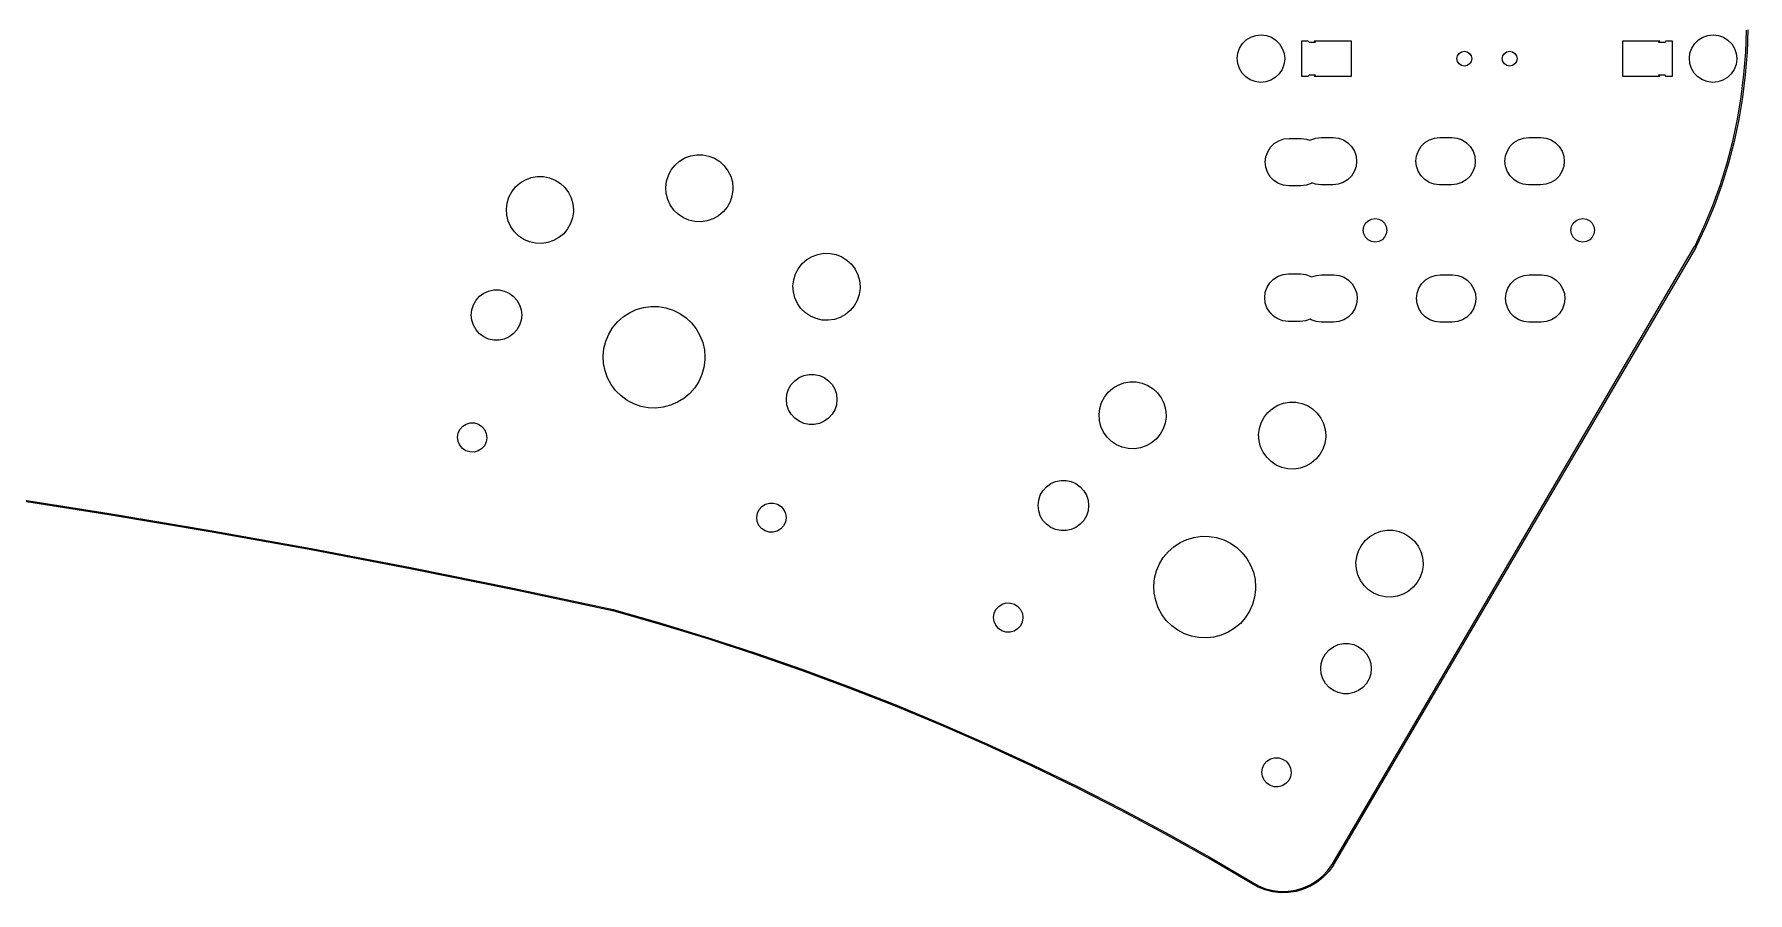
# Model space of a CAD drawing. Extents: x 19 to 128, y -105 to -19.
# Drawn here: x 69.9 to 127.7, y -105.1 to -76.1 of the extents above; entities that cross this region are included whole.
import ezdxf

# ---------------------------------------------------------------- set-up
doc = ezdxf.new("R2010")
doc.units = 0
doc.layers.add('BLACK', color=7, linetype='CONTINUOUS')

msp = doc.modelspace()

# ---------------------------------------------------------------- linework, layer by layer
at = {"layer": 'BLACK', "linetype": 'CONTINUOUS'}
for p, q in [((110.911, -76.2381), (111.08, -76.1807)), ((111.08, -76.1807), (111.258, -76.162)), ((111.258, -76.162), (111.435, -76.1831)), ((111.435, -76.1831), (111.603, -76.243)), ((126.151, -76.2381), (126.32, -76.1807)), ((126.32, -76.1807), (126.498, -76.162)), ((126.498, -76.162), (126.675, -76.1831)), ((126.675, -76.1831), (126.843, -76.243)), ((127.591, -76.7458), (127.614, -75.9975)), ((127.66, -75.988), (127.637, -76.7482)), ((110.452, -76.9508), (110.474, -76.7739)), ((110.474, -76.7739), (110.535, -76.6063)), ((110.535, -76.6063), (110.632, -76.4564)), ((110.632, -76.4564), (110.759, -76.3316)), ((110.759, -76.3316), (110.911, -76.2381)), ((111.603, -76.243), (111.753, -76.3385)), ((111.753, -76.3385), (111.879, -76.4651)), ((111.879, -76.4651), (111.973, -76.6163)), ((111.973, -76.6163), (112.032, -76.7848)), ((112.032, -76.7848), (112.052, -76.962)), ((112.63, -77.562), (112.63, -76.362)), ((112.63, -76.362), (112.83, -76.362)), ((112.83, -76.362), (112.872, -76.404)), ((112.872, -76.404), (113.088, -76.404)), ((113.088, -76.404), (113.046, -76.362)), ((113.046, -76.362), (114.296, -76.362)), ((114.296, -76.362), (114.296, -77.562)), ((117.879, -76.8663), (117.933, -76.7852)), ((117.933, -76.7852), (118.014, -76.731)), ((118.014, -76.731), (118.11, -76.712)), ((118.11, -76.712), (118.206, -76.731)), ((118.206, -76.731), (118.287, -76.7852)), ((118.287, -76.7852), (118.341, -76.8663)), ((119.403, -76.8663), (119.457, -76.7852)), ((119.457, -76.7852), (119.538, -76.731)), ((119.538, -76.731), (119.634, -76.712)), ((119.634, -76.712), (119.73, -76.731)), ((119.73, -76.731), (119.811, -76.7852)), ((119.811, -76.7852), (119.865, -76.8663)), ((123.448, -77.562), (123.448, -76.362)), ((123.448, -76.362), (124.698, -76.362)), ((124.698, -76.362), (124.656, -76.404)), ((124.656, -76.404), (124.872, -76.404)), ((124.872, -76.404), (124.914, -76.362)), ((124.914, -76.362), (125.114, -76.362)), ((125.114, -76.362), (125.114, -77.562)), ((125.692, -76.9508), (125.714, -76.7739)), ((125.714, -76.7739), (125.775, -76.6063)), ((125.775, -76.6063), (125.872, -76.4564)), ((125.872, -76.4564), (125.999, -76.3316)), ((125.999, -76.3316), (126.151, -76.2381)), ((126.843, -76.243), (126.993, -76.3385)), ((126.993, -76.3385), (127.119, -76.4651)), ((127.119, -76.4651), (127.213, -76.6163)), ((127.213, -76.6163), (127.272, -76.7848)), ((127.272, -76.7848), (127.292, -76.962)), ((127.534, -77.502), (127.591, -76.7458)), ((127.637, -76.7482), (127.579, -77.5065)), ((110.469, -77.1283), (110.452, -76.9508)), ((110.526, -77.2976), (110.469, -77.1283)), ((110.618, -77.4501), (110.526, -77.2976)), ((111.964, -77.3277), (111.865, -77.4762)), ((112.027, -77.161), (111.964, -77.3277)), ((112.052, -76.9843), (112.027, -77.161)), ((112.052, -76.962), (112.052, -76.9843)), ((117.86, -76.962), (117.879, -76.8663)), ((117.879, -77.0577), (117.86, -76.962)), ((117.933, -77.1388), (117.879, -77.0577)), ((118.014, -77.193), (117.933, -77.1388)), ((118.11, -77.212), (118.014, -77.193)), ((118.206, -77.193), (118.11, -77.212)), ((118.287, -77.1388), (118.206, -77.193)), ((118.341, -77.0577), (118.287, -77.1388)), ((118.341, -76.8663), (118.36, -76.962)), ((118.36, -76.962), (118.341, -77.0577)), ((119.384, -76.962), (119.403, -76.8663)), ((119.403, -77.0577), (119.384, -76.962)), ((119.457, -77.1388), (119.403, -77.0577)), ((119.538, -77.193), (119.457, -77.1388)), ((119.634, -77.212), (119.538, -77.193)), ((119.73, -77.193), (119.634, -77.212)), ((119.811, -77.1388), (119.73, -77.193)), ((119.865, -77.0577), (119.811, -77.1388)), ((119.865, -76.8663), (119.884, -76.962)), ((119.884, -76.962), (119.865, -77.0577)), ((125.709, -77.1283), (125.692, -76.9508)), ((125.766, -77.2976), (125.709, -77.1283)), ((125.858, -77.4501), (125.766, -77.2976)), ((127.204, -77.3277), (127.105, -77.4762)), ((127.267, -77.161), (127.204, -77.3277)), ((127.292, -76.9843), (127.267, -77.161)), ((127.292, -76.962), (127.292, -76.9843)), ((110.742, -77.5784), (110.618, -77.4501)), ((110.891, -77.6761), (110.742, -77.5784)), ((111.058, -77.7382), (110.891, -77.6761)), ((111.235, -77.7618), (111.058, -77.7382)), ((111.413, -77.7457), (111.235, -77.7618)), ((111.582, -77.6905), (111.413, -77.7457)), ((111.736, -77.5992), (111.582, -77.6905)), ((111.865, -77.4762), (111.736, -77.5992)), ((112.83, -77.562), (112.63, -77.562)), ((112.872, -77.52), (112.83, -77.562)), ((113.088, -77.52), (112.872, -77.52)), ((113.046, -77.562), (113.088, -77.52)), ((114.296, -77.562), (113.046, -77.562)), ((124.698, -77.562), (123.448, -77.562)), ((124.872, -77.52), (124.656, -77.52)), ((124.656, -77.52), (124.698, -77.562)), ((124.914, -77.562), (124.872, -77.52)), ((125.114, -77.562), (124.914, -77.562)), ((125.982, -77.5784), (125.858, -77.4501)), ((126.131, -77.6761), (125.982, -77.5784)), ((126.298, -77.7382), (126.131, -77.6761)), ((126.475, -77.7618), (126.298, -77.7382)), ((126.653, -77.7457), (126.475, -77.7618)), ((126.822, -77.6905), (126.653, -77.7457)), ((126.976, -77.5992), (126.822, -77.6905)), ((127.105, -77.4762), (126.976, -77.5992)), ((127.442, -78.2549), (127.534, -77.502)), ((127.579, -77.5065), (127.488, -78.2614)), ((127.317, -79.0029), (127.442, -78.2549)), ((127.488, -78.2614), (127.362, -79.0114)), ((127.158, -79.7444), (127.317, -79.0029)), ((127.362, -79.0114), (127.202, -79.755)), ((111.852, -79.7285), (112.021, -79.6699)), ((112.021, -79.6699), (112.198, -79.65)), ((112.198, -79.65), (112.598, -79.65)), ((112.598, -79.65), (112.609, -79.6501)), ((112.609, -79.6501), (112.786, -79.6724)), ((112.786, -79.6724), (112.905, -79.7157)), ((112.905, -79.7157), (112.932, -79.6985)), ((112.932, -79.6985), (113.101, -79.6399)), ((113.101, -79.6399), (113.278, -79.62)), ((113.278, -79.62), (113.678, -79.62)), ((113.678, -79.62), (113.689, -79.6201)), ((113.689, -79.6201), (113.866, -79.6424)), ((113.866, -79.6424), (114.034, -79.7034)), ((116.781, -79.793), (116.932, -79.6985)), ((116.932, -79.6985), (117.101, -79.6399)), ((117.101, -79.6399), (117.278, -79.62)), ((117.278, -79.62), (117.678, -79.62)), ((117.678, -79.62), (117.689, -79.6201)), ((117.689, -79.6201), (117.866, -79.6424)), ((117.866, -79.6424), (118.034, -79.7034)), ((119.781, -79.793), (119.932, -79.6985)), ((119.932, -79.6985), (120.101, -79.6399)), ((120.101, -79.6399), (120.278, -79.62)), ((120.278, -79.62), (120.678, -79.62)), ((120.678, -79.62), (120.689, -79.6201)), ((120.689, -79.6201), (120.866, -79.6424)), ((120.866, -79.6424), (121.034, -79.7034)), ((91.8361, -80.3102), (92.0303, -80.2386)), ((92.0303, -80.2386), (92.2343, -80.2035)), ((92.2343, -80.2035), (92.4413, -80.2062)), ((92.4413, -80.2062), (92.6443, -80.2466)), ((92.6443, -80.2466), (92.8365, -80.3233)), ((111.398, -80.4444), (111.419, -80.2673)), ((111.419, -80.2673), (111.479, -80.0993)), ((111.479, -80.0993), (111.575, -79.9487)), ((111.575, -79.9487), (111.701, -79.823)), ((111.701, -79.823), (111.852, -79.7285)), ((114.034, -79.7034), (114.184, -79.8)), ((114.184, -79.8), (114.308, -79.9275)), ((114.308, -79.9275), (114.402, -80.0794)), ((114.402, -80.0794), (114.459, -80.2482)), ((114.459, -80.2482), (114.478, -80.4256)), ((116.478, -80.4144), (116.499, -80.2373)), ((116.499, -80.2373), (116.559, -80.0693)), ((116.559, -80.0693), (116.655, -79.9187)), ((116.655, -79.9187), (116.781, -79.793)), ((118.034, -79.7034), (118.184, -79.8)), ((118.184, -79.8), (118.308, -79.9275)), ((118.308, -79.9275), (118.402, -80.0794)), ((118.402, -80.0794), (118.459, -80.2482)), ((118.459, -80.2482), (118.478, -80.4256)), ((119.478, -80.4144), (119.499, -80.2373)), ((119.499, -80.2373), (119.559, -80.0693)), ((119.559, -80.0693), (119.655, -79.9187)), ((119.655, -79.9187), (119.781, -79.793)), ((121.034, -79.7034), (121.184, -79.8)), ((121.184, -79.8), (121.308, -79.9275)), ((121.308, -79.9275), (121.402, -80.0794)), ((121.402, -80.0794), (121.459, -80.2482)), ((121.459, -80.2482), (121.478, -80.4256)), ((126.965, -80.478), (127.158, -79.7444)), ((127.202, -79.755), (127.009, -80.4906)), ((91.2781, -80.8982), (91.3745, -80.7151)), ((91.3745, -80.7151), (91.5026, -80.5525)), ((91.5026, -80.5525), (91.6582, -80.416)), ((91.6582, -80.416), (91.8361, -80.3102)), ((92.8365, -80.3233), (93.0115, -80.4338)), ((93.0115, -80.4338), (93.1635, -80.5743)), ((93.1635, -80.5743), (93.2874, -80.7401)), ((93.2874, -80.7401), (93.3789, -80.9257)), ((111.417, -80.6218), (111.398, -80.4444)), ((111.474, -80.7906), (111.417, -80.6218)), ((111.568, -80.9425), (111.474, -80.7906)), ((114.397, -80.7707), (114.301, -80.9213)), ((114.457, -80.6027), (114.397, -80.7707)), ((114.478, -80.4256), (114.457, -80.6027)), ((116.497, -80.5918), (116.478, -80.4144)), ((116.554, -80.7606), (116.497, -80.5918)), ((116.648, -80.9125), (116.554, -80.7606)), ((118.397, -80.7707), (118.301, -80.9213)), ((118.457, -80.6027), (118.397, -80.7707)), ((118.478, -80.4256), (118.457, -80.6027)), ((119.497, -80.5918), (119.478, -80.4144)), ((119.554, -80.7606), (119.497, -80.5918)), ((119.648, -80.9125), (119.554, -80.7606)), ((121.397, -80.7707), (121.301, -80.9213)), ((121.457, -80.6027), (121.397, -80.7707)), ((121.478, -80.4256), (121.457, -80.6027)), ((126.74, -81.202), (126.965, -80.478)), ((127.009, -80.4906), (126.783, -81.2166)), ((86.0013, -81.4494), (86.1295, -81.2869)), ((86.1295, -81.2869), (86.2851, -81.1504)), ((86.2851, -81.1504), (86.463, -81.0446)), ((86.463, -81.0446), (86.6572, -80.9729)), ((86.6572, -80.9729), (86.8611, -80.9379)), ((86.8611, -80.9379), (87.0681, -80.9406)), ((87.0681, -80.9406), (87.2711, -80.981)), ((87.2711, -80.981), (87.4633, -81.0577)), ((87.4633, -81.0577), (87.6384, -81.1681)), ((87.6384, -81.1681), (87.7904, -81.3086)), ((87.7904, -81.3086), (87.9142, -81.4744)), ((91.1924, -81.3014), (91.2167, -81.0959)), ((91.206, -81.508), (91.1924, -81.3014)), ((91.2167, -81.0959), (91.2781, -80.8982)), ((93.3789, -80.9257), (93.4351, -81.1249)), ((93.4525, -81.3902), (93.4228, -81.5951)), ((93.4351, -81.1249), (93.454, -81.331)), ((93.454, -81.331), (93.4525, -81.3902)), ((111.692, -81.07), (111.568, -80.9425)), ((111.842, -81.1666), (111.692, -81.07)), ((112.01, -81.2276), (111.842, -81.1666)), ((112.187, -81.2499), (112.01, -81.2276)), ((112.198, -81.25), (112.187, -81.2499)), ((112.598, -81.25), (112.198, -81.25)), ((112.775, -81.2301), (112.598, -81.25)), ((112.944, -81.1715), (112.775, -81.2301)), ((112.971, -81.1543), (112.944, -81.1715)), ((113.09, -81.1976), (112.971, -81.1543)), ((113.267, -81.2199), (113.09, -81.1976)), ((113.278, -81.22), (113.267, -81.2199)), ((113.678, -81.22), (113.278, -81.22)), ((113.855, -81.2001), (113.678, -81.22)), ((114.024, -81.1415), (113.855, -81.2001)), ((114.175, -81.047), (114.024, -81.1415)), ((114.301, -80.9213), (114.175, -81.047)), ((116.772, -81.04), (116.648, -80.9125)), ((116.922, -81.1366), (116.772, -81.04)), ((117.09, -81.1976), (116.922, -81.1366)), ((117.267, -81.2199), (117.09, -81.1976)), ((117.278, -81.22), (117.267, -81.2199)), ((117.678, -81.22), (117.278, -81.22)), ((117.855, -81.2001), (117.678, -81.22)), ((118.024, -81.1415), (117.855, -81.2001)), ((118.175, -81.047), (118.024, -81.1415)), ((118.301, -80.9213), (118.175, -81.047)), ((119.772, -81.04), (119.648, -80.9125)), ((119.922, -81.1366), (119.772, -81.04)), ((120.09, -81.1976), (119.922, -81.1366)), ((120.267, -81.2199), (120.09, -81.1976)), ((120.278, -81.22), (120.267, -81.2199)), ((120.678, -81.22), (120.278, -81.22)), ((120.855, -81.2001), (120.678, -81.22)), ((121.024, -81.1415), (120.855, -81.2001)), ((121.175, -81.047), (121.024, -81.1415)), ((121.301, -80.9213), (121.175, -81.047)), ((126.481, -81.9152), (126.74, -81.202)), ((126.783, -81.2166), (126.524, -81.9317)), ((85.8193, -82.0358), (85.8436, -81.8302)), ((85.8436, -81.8302), (85.905, -81.6326)), ((85.905, -81.6326), (86.0013, -81.4494)), ((87.9142, -81.4744), (88.0058, -81.6601)), ((88.0058, -81.6601), (88.0619, -81.8593)), ((88.0619, -81.8593), (88.0809, -82.0654)), ((91.2569, -81.7086), (91.206, -81.508)), ((91.3436, -81.8965), (91.2569, -81.7086)), ((91.463, -82.0656), (91.3436, -81.8965)), ((93.2551, -81.9716), (93.1228, -82.1308)), ((93.3563, -81.7911), (93.2551, -81.9716)), ((93.4228, -81.5951), (93.3563, -81.7911)), ((126.191, -82.6159), (126.481, -81.9152)), ((126.524, -81.9317), (126.233, -82.6344)), ((85.8328, -82.2423), (85.8193, -82.0358)), ((85.8838, -82.4429), (85.8328, -82.2423)), ((85.9704, -82.6309), (85.8838, -82.4429)), ((87.9831, -82.5254), (87.882, -82.706)), ((88.0496, -82.3294), (87.9831, -82.5254)), ((88.0793, -82.1246), (88.0496, -82.3294)), ((88.0809, -82.0654), (88.0793, -82.1246)), ((91.6113, -82.21), (91.463, -82.0656)), ((91.7834, -82.325), (91.6113, -82.21)), ((91.9735, -82.4067), (91.7834, -82.325)), ((92.1754, -82.4524), (91.9735, -82.4067)), ((92.3822, -82.4605), (92.1754, -82.4524)), ((92.5871, -82.4308), (92.3822, -82.4605)), ((92.7831, -82.3643), (92.5871, -82.4308)), ((92.9636, -82.2631), (92.7831, -82.3643)), ((93.1228, -82.1308), (92.9636, -82.2631)), ((114.718, -82.6264), (114.774, -82.5149)), ((114.774, -82.5149), (114.863, -82.4264)), ((114.863, -82.4264), (114.974, -82.3696)), ((114.974, -82.3696), (115.098, -82.35)), ((115.098, -82.35), (115.222, -82.3696)), ((115.222, -82.3696), (115.333, -82.4264)), ((115.333, -82.4264), (115.422, -82.5149)), ((115.422, -82.5149), (115.478, -82.6264)), ((121.718, -82.6264), (121.774, -82.5149)), ((121.774, -82.5149), (121.863, -82.4264)), ((121.863, -82.4264), (121.974, -82.3696)), ((121.974, -82.3696), (122.098, -82.35)), ((122.098, -82.35), (122.222, -82.3696)), ((122.222, -82.3696), (122.333, -82.4264)), ((122.333, -82.4264), (122.422, -82.5149)), ((122.422, -82.5149), (122.478, -82.6264)), ((86.0899, -82.7999), (85.9704, -82.6309)), ((86.2381, -82.9443), (86.0899, -82.7999)), ((86.4102, -83.0593), (86.2381, -82.9443)), ((86.6004, -83.141), (86.4102, -83.0593)), ((86.8023, -83.1867), (86.6004, -83.141)), ((87.2139, -83.1651), (87.0091, -83.1948)), ((87.4099, -83.0986), (87.2139, -83.1651)), ((87.5905, -82.9975), (87.4099, -83.0986)), ((87.7496, -82.8651), (87.5905, -82.9975)), ((87.882, -82.706), (87.7496, -82.8651)), ((114.698, -82.75), (114.718, -82.6264)), ((114.718, -82.8736), (114.698, -82.75)), ((114.774, -82.9851), (114.718, -82.8736)), ((114.863, -83.0736), (114.774, -82.9851)), ((114.974, -83.1304), (114.863, -83.0736)), ((115.098, -83.15), (114.974, -83.1304)), ((115.222, -83.1304), (115.098, -83.15)), ((115.333, -83.0736), (115.222, -83.1304)), ((115.422, -82.9851), (115.333, -83.0736)), ((115.478, -82.8736), (115.422, -82.9851)), ((115.478, -82.6264), (115.498, -82.75)), ((115.498, -82.75), (115.478, -82.8736)), ((121.698, -82.75), (121.718, -82.6264)), ((121.718, -82.8736), (121.698, -82.75)), ((121.774, -82.9851), (121.718, -82.8736)), ((121.863, -83.0736), (121.774, -82.9851)), ((121.974, -83.1304), (121.863, -83.0736)), ((122.098, -83.15), (121.974, -83.1304)), ((122.222, -83.1304), (122.098, -83.15)), ((122.333, -83.0736), (122.222, -83.1304)), ((122.422, -82.9851), (122.333, -83.0736)), ((122.478, -82.8736), (122.422, -82.9851)), ((122.478, -82.6264), (122.498, -82.75)), ((122.498, -82.75), (122.478, -82.8736)), ((125.874, -83.2939), (126.191, -82.6159)), ((126.233, -82.6344), (125.911, -83.3231)), ((87.0091, -83.1948), (86.8023, -83.1867)), ((95.7887, -83.875), (95.9444, -83.7386)), ((95.9444, -83.7386), (96.1222, -83.6328)), ((96.1222, -83.6328), (96.3164, -83.5611)), ((96.3164, -83.5611), (96.5204, -83.5261)), ((96.5204, -83.5261), (96.7274, -83.5288)), ((96.7274, -83.5288), (96.9304, -83.5692)), ((96.9304, -83.5692), (97.1226, -83.6458)), ((97.1226, -83.6458), (97.2977, -83.7563)), ((113.648, -104.137), (125.867, -83.2994)), ((125.91, -83.3246), (113.692, -104.162)), ((125.867, -83.2994), (125.874, -83.2941)), ((125.874, -83.2941), (125.874, -83.2939)), ((125.911, -83.3231), (125.91, -83.3237)), ((125.91, -83.3237), (125.91, -83.3246)), ((125.911, -83.3231), (125.911, -83.3231)), ((95.5029, -84.4184), (95.5642, -84.2208)), ((95.5642, -84.2208), (95.6606, -84.0376)), ((95.6606, -84.0376), (95.7887, -83.875)), ((97.2977, -83.7563), (97.4496, -83.8968)), ((97.4496, -83.8968), (97.5735, -84.0626)), ((97.5735, -84.0626), (97.665, -84.2483)), ((97.665, -84.2483), (97.7212, -84.4475)), ((111.681, -84.393), (111.832, -84.2985)), ((111.832, -84.2985), (112.001, -84.2399)), ((112.001, -84.2399), (112.178, -84.22)), ((112.178, -84.22), (112.578, -84.22)), ((112.578, -84.22), (112.589, -84.2201)), ((112.589, -84.2201), (112.766, -84.2424)), ((112.766, -84.2424), (112.934, -84.3034)), ((112.934, -84.3034), (112.966, -84.3239)), ((112.966, -84.3239), (113.121, -84.2699)), ((113.121, -84.2699), (113.298, -84.25)), ((113.298, -84.25), (113.698, -84.25)), ((113.698, -84.25), (113.709, -84.2501)), ((113.709, -84.2501), (113.886, -84.2724)), ((113.886, -84.2724), (114.054, -84.3334)), ((116.952, -84.3285), (117.121, -84.2699)), ((117.121, -84.2699), (117.298, -84.25)), ((117.298, -84.25), (117.698, -84.25)), ((117.698, -84.25), (117.709, -84.2501)), ((117.709, -84.2501), (117.886, -84.2724)), ((117.886, -84.2724), (118.054, -84.3334)), ((119.952, -84.3285), (120.121, -84.2699)), ((120.121, -84.2699), (120.298, -84.25)), ((120.298, -84.25), (120.698, -84.25)), ((120.698, -84.25), (120.709, -84.2501)), ((120.709, -84.2501), (120.886, -84.2724)), ((120.886, -84.2724), (121.054, -84.3334)), ((84.914, -84.9742), (85.058, -84.8696)), ((85.058, -84.8696), (85.2205, -84.7972)), ((85.2205, -84.7972), (85.3945, -84.7603)), ((85.3945, -84.7603), (85.5724, -84.7603)), ((85.5724, -84.7603), (85.7464, -84.7972)), ((85.7464, -84.7972), (85.9089, -84.8696)), ((85.9089, -84.8696), (86.0528, -84.9742)), ((95.4785, -84.624), (95.5029, -84.4184)), ((95.4921, -84.8305), (95.4785, -84.624)), ((95.543, -85.0311), (95.4921, -84.8305)), ((97.7386, -84.7128), (97.7089, -84.9176)), ((97.7212, -84.4475), (97.7401, -84.6536)), ((97.7401, -84.6536), (97.7386, -84.7128)), ((111.378, -85.0144), (111.399, -84.8373)), ((111.399, -84.8373), (111.459, -84.6693)), ((111.459, -84.6693), (111.555, -84.5187)), ((111.555, -84.5187), (111.681, -84.393)), ((114.054, -84.3334), (114.204, -84.43)), ((114.204, -84.43), (114.328, -84.5575)), ((114.328, -84.5575), (114.422, -84.7094)), ((114.422, -84.7094), (114.479, -84.8782)), ((114.479, -84.8782), (114.498, -85.0556)), ((116.498, -85.0444), (116.519, -84.8673)), ((116.519, -84.8673), (116.579, -84.6993)), ((116.579, -84.6993), (116.675, -84.5487)), ((116.675, -84.5487), (116.801, -84.423)), ((116.801, -84.423), (116.952, -84.3285)), ((118.054, -84.3334), (118.204, -84.43)), ((118.204, -84.43), (118.328, -84.5575)), ((118.328, -84.5575), (118.422, -84.7094)), ((118.422, -84.7094), (118.479, -84.8782)), ((118.479, -84.8782), (118.498, -85.0556)), ((119.498, -85.0444), (119.519, -84.8673)), ((119.519, -84.8673), (119.579, -84.6993)), ((119.579, -84.6993), (119.675, -84.5487)), ((119.675, -84.5487), (119.801, -84.423)), ((119.801, -84.423), (119.952, -84.3285)), ((121.054, -84.3334), (121.204, -84.43)), ((121.204, -84.43), (121.328, -84.5575)), ((121.328, -84.5575), (121.422, -84.7094)), ((121.422, -84.7094), (121.479, -84.8782)), ((121.479, -84.8782), (121.498, -85.0556)), ((84.6325, -85.6065), (84.6511, -85.4296)), ((84.6511, -85.4296), (84.7061, -85.2604)), ((84.7061, -85.2604), (84.795, -85.1063)), ((84.795, -85.1063), (84.914, -84.9742)), ((86.0528, -84.9742), (86.1718, -85.1063)), ((86.1718, -85.1063), (86.2607, -85.2604)), ((86.2607, -85.2604), (86.3157, -85.4296)), ((86.3157, -85.4296), (86.3343, -85.6065)), ((89.9648, -85.5305), (90.1956, -85.4241)), ((90.1956, -85.4241), (90.4395, -85.353)), ((90.4395, -85.353), (90.6913, -85.3187)), ((90.6913, -85.3187), (90.9454, -85.322)), ((90.9454, -85.322), (91.1962, -85.3629)), ((91.1962, -85.3629), (91.4383, -85.4403)), ((91.4383, -85.4403), (91.6662, -85.5527)), ((95.6297, -85.2191), (95.543, -85.0311)), ((95.7491, -85.3881), (95.6297, -85.2191)), ((95.8974, -85.5325), (95.7491, -85.3881)), ((97.4089, -85.4533), (97.2497, -85.5857)), ((97.5412, -85.2942), (97.4089, -85.4533)), ((97.6424, -85.1136), (97.5412, -85.2942)), ((97.7089, -84.9176), (97.6424, -85.1136)), ((111.397, -85.1918), (111.378, -85.0144)), ((111.454, -85.3606), (111.397, -85.1918)), ((111.548, -85.5125), (111.454, -85.3606)), ((114.417, -85.4007), (114.321, -85.5513)), ((114.477, -85.2327), (114.417, -85.4007)), ((114.498, -85.0556), (114.477, -85.2327)), ((116.517, -85.2218), (116.498, -85.0444)), ((116.574, -85.3906), (116.517, -85.2218)), ((116.668, -85.5425), (116.574, -85.3906)), ((118.417, -85.4007), (118.321, -85.5513)), ((118.477, -85.2327), (118.417, -85.4007)), ((118.498, -85.0556), (118.477, -85.2327)), ((119.517, -85.2218), (119.498, -85.0444)), ((119.574, -85.3906), (119.517, -85.2218)), ((119.668, -85.5425), (119.574, -85.3906)), ((121.417, -85.4007), (121.321, -85.5513)), ((121.477, -85.2327), (121.417, -85.4007)), ((121.498, -85.0556), (121.477, -85.2327)), ((84.6511, -85.7834), (84.6325, -85.6065)), ((84.7061, -85.9526), (84.6511, -85.7834)), ((84.795, -86.1066), (84.7061, -85.9526)), ((86.2607, -85.9526), (86.1718, -86.1066)), ((86.3157, -85.7834), (86.2607, -85.9526)), ((86.3343, -85.6065), (86.3157, -85.7834)), ((89.2684, -86.2516), (89.4002, -86.0344)), ((89.4002, -86.0344), (89.5627, -85.839)), ((89.5627, -85.839), (89.7523, -85.6698)), ((89.7523, -85.6698), (89.9648, -85.5305)), ((91.6662, -85.5527), (91.875, -85.6976)), ((91.875, -85.6976), (92.0601, -85.8717)), ((92.0601, -85.8717), (92.2174, -86.0713)), ((96.0695, -85.6475), (95.8974, -85.5325)), ((96.2596, -85.7292), (96.0695, -85.6475)), ((96.4615, -85.7749), (96.2596, -85.7292)), ((96.6683, -85.783), (96.4615, -85.7749)), ((96.8732, -85.7533), (96.6683, -85.783)), ((97.0692, -85.6868), (96.8732, -85.7533)), ((97.2497, -85.5857), (97.0692, -85.6868)), ((111.672, -85.64), (111.548, -85.5125)), ((111.822, -85.7366), (111.672, -85.64)), ((111.99, -85.7976), (111.822, -85.7366)), ((112.167, -85.8199), (111.99, -85.7976)), ((112.178, -85.82), (112.167, -85.8199)), ((112.578, -85.82), (112.178, -85.82)), ((112.755, -85.8001), (112.578, -85.82)), ((112.91, -85.7461), (112.755, -85.8001)), ((112.942, -85.7666), (112.91, -85.7461)), ((113.11, -85.8276), (112.942, -85.7666)), ((113.287, -85.8499), (113.11, -85.8276)), ((113.298, -85.85), (113.287, -85.8499)), ((113.698, -85.85), (113.298, -85.85)), ((113.875, -85.8301), (113.698, -85.85)), ((114.044, -85.7715), (113.875, -85.8301)), ((114.195, -85.677), (114.044, -85.7715)), ((114.321, -85.5513), (114.195, -85.677)), ((116.792, -85.67), (116.668, -85.5425)), ((116.942, -85.7666), (116.792, -85.67)), ((117.11, -85.8276), (116.942, -85.7666)), ((117.287, -85.8499), (117.11, -85.8276)), ((117.298, -85.85), (117.287, -85.8499)), ((117.698, -85.85), (117.298, -85.85)), ((117.875, -85.8301), (117.698, -85.85)), ((118.044, -85.7715), (117.875, -85.8301)), ((118.195, -85.677), (118.044, -85.7715)), ((118.321, -85.5513), (118.195, -85.677)), ((119.792, -85.67), (119.668, -85.5425)), ((119.942, -85.7666), (119.792, -85.67)), ((120.11, -85.8276), (119.942, -85.7666)), ((120.287, -85.8499), (120.11, -85.8276)), ((120.298, -85.85), (120.287, -85.8499)), ((120.698, -85.85), (120.298, -85.85)), ((120.875, -85.8301), (120.698, -85.85)), ((121.044, -85.7715), (120.875, -85.8301)), ((121.195, -85.677), (121.044, -85.7715)), ((121.321, -85.5513), (121.195, -85.677)), ((84.914, -86.2388), (84.795, -86.1066)), ((85.058, -86.3434), (84.914, -86.2388)), ((85.2205, -86.4157), (85.058, -86.3434)), ((85.3945, -86.4527), (85.2205, -86.4157)), ((85.5724, -86.4527), (85.3945, -86.4527)), ((85.7464, -86.4157), (85.5724, -86.4527)), ((85.9089, -86.3434), (85.7464, -86.4157)), ((86.0528, -86.2388), (85.9089, -86.3434)), ((86.1718, -86.1066), (86.0528, -86.2388)), ((89.1075, -86.7323), (89.1701, -86.486)), ((89.1701, -86.486), (89.2684, -86.2516)), ((92.2174, -86.0713), (92.3435, -86.2919)), ((92.3435, -86.2919), (92.4356, -86.5287)), ((92.4356, -86.5287), (92.4917, -86.7766)), ((89.0821, -86.9851), (89.1075, -86.7323)), ((89.0943, -87.2389), (89.0821, -86.9851)), ((92.5082, -87.1197), (92.4761, -87.3718)), ((92.4917, -86.7766), (92.5105, -87.03)), ((92.5105, -87.03), (92.5082, -87.1197)), ((89.1439, -87.4882), (89.0943, -87.2389)), ((89.2297, -87.7274), (89.1439, -87.4882)), ((89.35, -87.9512), (89.2297, -87.7274)), ((92.4071, -87.6164), (92.3027, -87.8481)), ((92.4761, -87.3718), (92.4071, -87.6164)), ((95.5392, -87.8212), (95.6831, -87.7166)), ((95.6831, -87.7166), (95.8456, -87.6443)), ((95.8456, -87.6443), (96.0196, -87.6073)), ((96.0196, -87.6073), (96.1975, -87.6073)), ((96.1975, -87.6073), (96.3715, -87.6443)), ((96.3715, -87.6443), (96.534, -87.7166)), ((96.534, -87.7166), (96.678, -87.8212)), ((89.502, -88.1548), (89.35, -87.9512)), ((89.6825, -88.3337), (89.502, -88.1548)), ((89.8875, -88.484), (89.6825, -88.3337)), ((91.9977, -88.2529), (91.8038, -88.4171)), ((92.1653, -88.0618), (91.9977, -88.2529)), ((92.3027, -87.8481), (92.1653, -88.0618)), ((95.2577, -88.4535), (95.2763, -88.2766)), ((95.2763, -88.2766), (95.3313, -88.1074)), ((95.3313, -88.1074), (95.4202, -87.9534)), ((95.4202, -87.9534), (95.5392, -87.8212)), ((96.678, -87.8212), (96.797, -87.9534)), ((96.797, -87.9534), (96.8859, -88.1074)), ((96.8859, -88.1074), (96.9409, -88.2766)), ((96.9409, -88.2766), (96.9595, -88.4535)), ((105.977, -88.3731), (106.105, -88.2106)), ((106.105, -88.2106), (106.261, -88.0741)), ((106.261, -88.0741), (106.439, -87.9683)), ((106.439, -87.9683), (106.633, -87.8966)), ((106.633, -87.8966), (106.837, -87.8616)), ((106.837, -87.8616), (107.044, -87.8643)), ((107.044, -87.8643), (107.247, -87.9047)), ((107.247, -87.9047), (107.439, -87.9814)), ((107.439, -87.9814), (107.614, -88.0918)), ((107.614, -88.0918), (107.766, -88.2323)), ((107.766, -88.2323), (107.89, -88.3982)), ((90.1123, -88.6023), (89.8875, -88.484)), ((90.3523, -88.6861), (90.1123, -88.6023)), ((90.6019, -88.7335), (90.3523, -88.6861)), ((90.8558, -88.7435), (90.6019, -88.7335)), ((91.1084, -88.7158), (90.8558, -88.7435)), ((91.3542, -88.6511), (91.1084, -88.7158)), ((91.5877, -88.5508), (91.3542, -88.6511)), ((91.8038, -88.4171), (91.5877, -88.5508)), ((95.2763, -88.6304), (95.2577, -88.4535)), ((95.3313, -88.7996), (95.2763, -88.6304)), ((95.4202, -88.9537), (95.3313, -88.7996)), ((96.8859, -88.7996), (96.797, -88.9537)), ((96.9409, -88.6304), (96.8859, -88.7996)), ((96.9595, -88.4535), (96.9409, -88.6304)), ((105.795, -88.9595), (105.82, -88.754)), ((105.82, -88.754), (105.881, -88.5563)), ((105.881, -88.5563), (105.977, -88.3731)), ((107.89, -88.3982), (107.982, -88.5838)), ((107.982, -88.5838), (108.038, -88.783)), ((108.038, -88.783), (108.057, -88.9891)), ((111.357, -89.0545), (111.486, -88.8919)), ((111.486, -88.8919), (111.641, -88.7555)), ((111.641, -88.7555), (111.819, -88.6496)), ((111.819, -88.6496), (112.013, -88.578)), ((112.013, -88.578), (112.217, -88.5429)), ((112.217, -88.5429), (112.424, -88.5456)), ((112.424, -88.5456), (112.627, -88.586)), ((112.627, -88.586), (112.819, -88.6627)), ((112.819, -88.6627), (112.995, -88.7732)), ((112.995, -88.7732), (113.146, -88.9137)), ((113.146, -88.9137), (113.27, -89.0795)), ((84.1932, -89.591), (84.2529, -89.4639)), ((84.2529, -89.4639), (84.3458, -89.3587)), ((84.3458, -89.3587), (84.4646, -89.2837)), ((84.4646, -89.2837), (84.5996, -89.2451)), ((84.5996, -89.2451), (84.74, -89.246)), ((84.74, -89.246), (84.8746, -89.2862)), ((84.8746, -89.2862), (84.9924, -89.3626)), ((84.9924, -89.3626), (85.0841, -89.469)), ((85.0841, -89.469), (85.1422, -89.5968)), ((95.5392, -89.0858), (95.4202, -88.9537)), ((95.6831, -89.1904), (95.5392, -89.0858)), ((95.8456, -89.2628), (95.6831, -89.1904)), ((96.0196, -89.2997), (95.8456, -89.2628)), ((96.1975, -89.2997), (96.0196, -89.2997)), ((96.3715, -89.2628), (96.1975, -89.2997)), ((96.534, -89.1904), (96.3715, -89.2628)), ((96.678, -89.0858), (96.534, -89.1904)), ((96.797, -88.9537), (96.678, -89.0858)), ((105.809, -89.166), (105.795, -88.9595)), ((105.86, -89.3666), (105.809, -89.166)), ((105.946, -89.5546), (105.86, -89.3666)), ((107.959, -89.4491), (107.858, -89.6297)), ((108.026, -89.2531), (107.959, -89.4491)), ((108.055, -89.0483), (108.026, -89.2531)), ((108.057, -88.9891), (108.055, -89.0483)), ((111.175, -89.6408), (111.2, -89.4353)), ((111.2, -89.4353), (111.261, -89.2376)), ((111.261, -89.2376), (111.357, -89.0545)), ((113.27, -89.0795), (113.362, -89.2651)), ((113.362, -89.2651), (113.418, -89.4643)), ((113.418, -89.4643), (113.437, -89.6705)), ((84.1716, -89.7298), (84.1932, -89.591)), ((84.1898, -89.869), (84.1716, -89.7298)), ((84.2463, -89.9976), (84.1898, -89.869)), ((84.3367, -90.1051), (84.2463, -89.9976)), ((85.0774, -90.0128), (84.9832, -90.1169)), ((85.1387, -89.8864), (85.0774, -90.0128)), ((85.162, -89.748), (85.1387, -89.8864)), ((85.1422, -89.5968), (85.1621, -89.7359)), ((85.1621, -89.7359), (85.162, -89.748)), ((106.066, -89.7236), (105.946, -89.5546)), ((106.214, -89.8681), (106.066, -89.7236)), ((106.386, -89.983), (106.214, -89.8681)), ((106.576, -90.0647), (106.386, -89.983)), ((106.778, -90.1104), (106.576, -90.0647)), ((107.19, -90.0889), (106.985, -90.1186)), ((107.386, -90.0223), (107.19, -90.0889)), ((107.566, -89.9212), (107.386, -90.0223)), ((107.726, -89.7888), (107.566, -89.9212)), ((107.858, -89.6297), (107.726, -89.7888)), ((111.189, -89.8474), (111.175, -89.6408)), ((111.24, -90.048), (111.189, -89.8474)), ((111.327, -90.236), (111.24, -90.048)), ((113.406, -89.9345), (113.339, -90.1305)), ((113.435, -89.7296), (113.406, -89.9345)), ((113.437, -89.6705), (113.435, -89.7296)), ((84.4536, -90.1829), (84.3367, -90.1051)), ((84.5876, -90.2248), (84.4536, -90.1829)), ((84.728, -90.2274), (84.5876, -90.2248)), ((84.8635, -90.1904), (84.728, -90.2274)), ((84.9832, -90.1169), (84.8635, -90.1904)), ((106.985, -90.1186), (106.778, -90.1104)), ((111.446, -90.405), (111.327, -90.236)), ((111.594, -90.5494), (111.446, -90.405)), ((111.766, -90.6644), (111.594, -90.5494)), ((111.957, -90.7461), (111.766, -90.6644)), ((112.947, -90.6025), (112.766, -90.7037)), ((113.106, -90.4702), (112.947, -90.6025)), ((113.238, -90.3111), (113.106, -90.4702)), ((113.339, -90.1305), (113.238, -90.3111)), ((104.167, -91.2931), (104.33, -91.2207)), ((104.33, -91.2207), (104.504, -91.1838)), ((104.504, -91.1838), (104.682, -91.1838)), ((104.682, -91.1838), (104.856, -91.2207)), ((104.856, -91.2207), (105.018, -91.2931)), ((112.158, -90.7918), (111.957, -90.7461)), ((112.365, -90.7999), (112.158, -90.7918)), ((112.57, -90.7702), (112.365, -90.7999)), ((112.766, -90.7037), (112.57, -90.7702)), ((72.4199, -92.3394), (69.0035, -91.7999)), ((69.0104, -91.7551), (72.4272, -92.2946)), ((103.761, -91.8531), (103.816, -91.6839)), ((103.816, -91.6839), (103.904, -91.5299)), ((103.904, -91.5299), (104.023, -91.3977)), ((104.023, -91.3977), (104.167, -91.2931)), ((105.018, -91.2931), (105.162, -91.3977)), ((105.162, -91.3977), (105.281, -91.5299)), ((105.281, -91.5299), (105.37, -91.6839)), ((105.37, -91.6839), (105.425, -91.8531)), ((75.8304, -92.9152), (72.4199, -92.3394)), ((72.4272, -92.2946), (75.8381, -92.8705)), ((94.2558, -92.4319), (94.2774, -92.2931)), ((94.2774, -92.2931), (94.3371, -92.166)), ((94.3371, -92.166), (94.4301, -92.0607)), ((94.4301, -92.0607), (94.5488, -91.9858)), ((94.5488, -91.9858), (94.6839, -91.9472)), ((94.6839, -91.9472), (94.8243, -91.9481)), ((94.8243, -91.9481), (94.9588, -91.9883)), ((94.9588, -91.9883), (95.0767, -92.0647)), ((95.0767, -92.0647), (95.1684, -92.1711)), ((95.1684, -92.1711), (95.2265, -92.2989)), ((95.2265, -92.2989), (95.2464, -92.4379)), ((103.742, -92.03), (103.761, -91.8531)), ((103.761, -92.2069), (103.742, -92.03)), ((103.816, -92.3761), (103.761, -92.2069)), ((103.904, -92.5301), (103.816, -92.3761)), ((105.37, -92.3761), (105.281, -92.5301)), ((105.425, -92.2069), (105.37, -92.3761)), ((105.425, -91.8531), (105.444, -92.03)), ((105.444, -92.03), (105.425, -92.2069)), ((79.2344, -93.5275), (75.8304, -92.9152)), ((75.8381, -92.8705), (79.2427, -93.4829)), ((94.274, -92.5711), (94.2558, -92.4319)), ((94.3306, -92.6997), (94.274, -92.5711)), ((94.421, -92.8072), (94.3306, -92.6997)), ((94.5379, -92.885), (94.421, -92.8072)), ((94.6719, -92.9269), (94.5379, -92.885)), ((94.8123, -92.9294), (94.6719, -92.9269)), ((94.9478, -92.8925), (94.8123, -92.9294)), ((95.0675, -92.819), (94.9478, -92.8925)), ((95.1617, -92.7149), (95.0675, -92.819)), ((95.2229, -92.5885), (95.1617, -92.7149)), ((95.2462, -92.45), (95.2229, -92.5885)), ((95.2464, -92.4379), (95.2462, -92.45)), ((104.023, -92.6623), (103.904, -92.5301)), ((104.167, -92.7669), (104.023, -92.6623)), ((104.33, -92.8393), (104.167, -92.7669)), ((104.504, -92.8762), (104.33, -92.8393)), ((104.682, -92.8762), (104.504, -92.8762)), ((104.856, -92.8393), (104.682, -92.8762)), ((105.018, -92.7669), (104.856, -92.8393)), ((105.162, -92.6623), (105.018, -92.7669)), ((105.281, -92.5301), (105.162, -92.6623)), ((114.921, -93.0741), (115.099, -92.9683)), ((115.099, -92.9683), (115.293, -92.8966)), ((115.293, -92.8966), (115.497, -92.8616)), ((115.497, -92.8616), (115.704, -92.8643)), ((115.704, -92.8643), (115.907, -92.9047)), ((115.907, -92.9047), (116.1, -92.9814)), ((116.1, -92.9814), (116.275, -93.0918)), ((82.6318, -94.1761), (79.2344, -93.5275)), ((79.2427, -93.4829), (82.6405, -94.1316)), ((108.123, -93.589), (108.312, -93.4198)), ((108.312, -93.4198), (108.525, -93.2805)), ((108.525, -93.2805), (108.756, -93.1741)), ((108.756, -93.1741), (109, -93.103)), ((109, -93.103), (109.251, -93.0687)), ((109.251, -93.0687), (109.505, -93.072)), ((109.505, -93.072), (109.756, -93.1129)), ((109.756, -93.1129), (109.998, -93.1903)), ((109.998, -93.1903), (110.226, -93.3027)), ((110.226, -93.3027), (110.435, -93.4476)), ((110.435, -93.4476), (110.62, -93.6217)), ((114.48, -93.754), (114.541, -93.5563)), ((114.541, -93.5563), (114.638, -93.3731)), ((114.638, -93.3731), (114.766, -93.2106)), ((114.766, -93.2106), (114.921, -93.0741)), ((116.275, -93.0918), (116.427, -93.2323)), ((116.427, -93.2323), (116.55, -93.3982)), ((116.55, -93.3982), (116.642, -93.5838)), ((82.6405, -94.1316), (86.0313, -94.8165)), ((107.73, -94.236), (107.828, -94.0016)), ((107.828, -94.0016), (107.96, -93.7844)), ((107.96, -93.7844), (108.123, -93.589)), ((110.62, -93.6217), (110.777, -93.8213)), ((110.777, -93.8213), (110.903, -94.0419)), ((110.903, -94.0419), (110.996, -94.2787)), ((114.456, -93.9595), (114.48, -93.754)), ((114.469, -94.166), (114.456, -93.9595)), ((116.642, -93.5838), (116.698, -93.783)), ((116.716, -94.0483), (116.686, -94.2531)), ((116.698, -93.783), (116.717, -93.9891)), ((116.717, -93.9891), (116.716, -94.0483)), ((86.022, -94.8609), (82.6318, -94.1761)), ((107.642, -94.7351), (107.668, -94.4823)), ((107.668, -94.4823), (107.73, -94.236)), ((110.996, -94.2787), (111.052, -94.5266)), ((111.052, -94.5266), (111.07, -94.78)), ((114.52, -94.3666), (114.469, -94.166)), ((114.607, -94.5546), (114.52, -94.3666)), ((114.726, -94.7236), (114.607, -94.5546)), ((116.518, -94.6297), (116.386, -94.7888)), ((116.619, -94.4491), (116.518, -94.6297)), ((116.686, -94.2531), (116.619, -94.4491)), ((89.394, -95.5796), (86.022, -94.8609)), ((86.0313, -94.8165), (89.4145, -95.5375)), ((107.654, -94.9889), (107.642, -94.7351)), ((107.704, -95.2382), (107.654, -94.9889)), ((107.79, -95.4774), (107.704, -95.2382)), ((111.036, -95.1218), (110.967, -95.3664)), ((111.068, -94.8697), (111.036, -95.1218)), ((111.07, -94.78), (111.068, -94.8697)), ((114.874, -94.8681), (114.726, -94.7236)), ((115.046, -94.983), (114.874, -94.8681)), ((115.237, -95.0647), (115.046, -94.983)), ((115.439, -95.1104), (115.237, -95.0647)), ((115.645, -95.1186), (115.439, -95.1104)), ((115.85, -95.0889), (115.645, -95.1186)), ((116.046, -95.0223), (115.85, -95.0889)), ((116.227, -94.9212), (116.046, -95.0223)), ((116.386, -94.7888), (116.227, -94.9212)), ((89.3955, -95.5806), (89.394, -95.5796)), ((89.4025, -95.5861), (89.3955, -95.5806)), ((89.4032, -95.586), (89.4025, -95.5861)), ((89.4038, -95.5864), (89.4032, -95.586)), ((89.4126, -95.5848), (89.4038, -95.5864)), ((89.4129, -95.5848), (89.4126, -95.5848)), ((91.0164, -96.0406), (89.4129, -95.5848)), ((89.4145, -95.5375), (89.4145, -95.5375)), ((89.4145, -95.5375), (89.415, -95.5379)), ((89.415, -95.5379), (89.4157, -95.5378)), ((89.4157, -95.5378), (89.4157, -95.5378)), ((89.4157, -95.5378), (91.0293, -95.9965)), ((102.24, -95.8013), (102.262, -95.6625)), ((102.258, -95.9405), (102.24, -95.8013)), ((102.262, -95.6625), (102.321, -95.5354)), ((102.321, -95.5354), (102.414, -95.4301)), ((102.414, -95.4301), (102.533, -95.3552)), ((102.533, -95.3552), (102.668, -95.3166)), ((102.668, -95.3166), (102.809, -95.3174)), ((102.809, -95.3174), (102.943, -95.3577)), ((102.943, -95.3577), (103.061, -95.4341)), ((103.061, -95.4341), (103.153, -95.5405)), ((103.153, -95.5405), (103.211, -95.6683)), ((103.23, -95.8194), (103.207, -95.9579)), ((103.211, -95.6683), (103.231, -95.8073)), ((103.231, -95.8073), (103.23, -95.8194)), ((107.91, -95.7012), (107.79, -95.4774)), ((108.062, -95.9048), (107.91, -95.7012)), ((110.725, -95.8118), (110.558, -96.0029)), ((110.863, -95.5981), (110.725, -95.8118)), ((110.967, -95.3664), (110.863, -95.5981)), ((92.6199, -96.5303), (91.0164, -96.0406)), ((91.0293, -95.9965), (92.6337, -96.4865)), ((102.315, -96.069), (102.258, -95.9405)), ((102.405, -96.1765), (102.315, -96.069)), ((102.522, -96.2544), (102.405, -96.1765)), ((102.656, -96.2962), (102.522, -96.2544)), ((102.797, -96.2988), (102.656, -96.2962)), ((102.932, -96.2619), (102.797, -96.2988)), ((103.052, -96.1884), (102.932, -96.2619)), ((103.146, -96.0843), (103.052, -96.1884)), ((103.207, -95.9579), (103.146, -96.0843)), ((108.243, -96.0837), (108.062, -95.9048)), ((108.447, -96.234), (108.243, -96.0837)), ((108.672, -96.3523), (108.447, -96.234)), ((108.912, -96.4361), (108.672, -96.3523)), ((109.162, -96.4835), (108.912, -96.4361)), ((109.914, -96.4011), (109.668, -96.4658)), ((110.148, -96.3008), (109.914, -96.4011)), ((110.364, -96.1671), (110.148, -96.3008)), ((110.558, -96.0029), (110.364, -96.1671)), ((94.2136, -97.0511), (92.6199, -96.5303)), ((92.6337, -96.4865), (94.2283, -97.0076)), ((94.2283, -97.0076), (95.8124, -97.5595)), ((109.416, -96.4935), (109.162, -96.4835)), ((109.668, -96.4658), (109.416, -96.4935)), ((113.431, -97.0299), (113.55, -96.8977)), ((113.55, -96.8977), (113.694, -96.7931)), ((113.694, -96.7931), (113.856, -96.7207)), ((113.856, -96.7207), (114.03, -96.6838)), ((114.03, -96.6838), (114.208, -96.6838)), ((114.208, -96.6838), (114.382, -96.7207)), ((114.382, -96.7207), (114.545, -96.7931)), ((114.545, -96.7931), (114.689, -96.8977)), ((114.689, -96.8977), (114.808, -97.0299)), ((95.7969, -97.6027), (94.2136, -97.0511)), ((97.3692, -98.1851), (95.7969, -97.6027)), ((95.8124, -97.5595), (97.3855, -98.1422)), ((113.268, -97.53), (113.287, -97.3531)), ((113.287, -97.7069), (113.268, -97.53)), ((113.287, -97.3531), (113.342, -97.1839)), ((113.342, -97.1839), (113.431, -97.0299)), ((114.808, -97.0299), (114.896, -97.1839)), ((114.896, -97.1839), (114.951, -97.3531)), ((114.951, -97.3531), (114.97, -97.53)), ((114.97, -97.53), (114.951, -97.7069)), ((97.3855, -98.1422), (98.947, -98.7553)), ((113.342, -97.8761), (113.287, -97.7069)), ((113.431, -98.0301), (113.342, -97.8761)), ((113.55, -98.1623), (113.431, -98.0301)), ((113.694, -98.2669), (113.55, -98.1623)), ((114.689, -98.1623), (114.545, -98.2669)), ((114.808, -98.0301), (114.689, -98.1623)), ((114.896, -97.8761), (114.808, -98.0301)), ((114.951, -97.7069), (114.896, -97.8761)), ((98.9298, -98.7978), (97.3692, -98.1851)), ((98.947, -98.7553), (100.496, -99.3986)), ((113.856, -98.3393), (113.694, -98.2669)), ((114.03, -98.3762), (113.856, -98.3393)), ((114.208, -98.3762), (114.03, -98.3762)), ((114.382, -98.3393), (114.208, -98.3762)), ((114.545, -98.2669), (114.382, -98.3393)), ((100.478, -99.4408), (98.9298, -98.7978)), ((102.014, -100.114), (100.478, -99.4408)), ((100.496, -99.3986), (102.033, -100.072)), ((103.536, -100.816), (102.014, -100.114)), ((102.033, -100.072), (103.556, -100.775)), ((105.045, -101.549), (103.536, -100.816)), ((103.556, -100.775), (105.065, -101.507)), ((111.281, -101.021), (111.303, -100.882)), ((111.3, -101.161), (111.281, -101.021)), ((111.303, -100.882), (111.363, -100.755)), ((111.363, -100.755), (111.456, -100.65)), ((111.456, -100.65), (111.574, -100.575)), ((111.574, -100.575), (111.709, -100.537)), ((111.709, -100.537), (111.85, -100.537)), ((111.85, -100.537), (111.984, -100.578)), ((111.984, -100.578), (112.102, -100.654)), ((112.102, -100.654), (112.194, -100.76)), ((112.194, -100.76), (112.252, -100.888)), ((112.272, -101.039), (112.249, -101.178)), ((112.252, -100.888), (112.272, -101.027)), ((112.272, -101.027), (112.272, -101.039)), ((106.538, -102.31), (105.045, -101.549)), ((105.065, -101.507), (106.56, -102.269)), ((111.356, -101.289), (111.3, -101.161)), ((111.447, -101.397), (111.356, -101.289)), ((111.563, -101.474), (111.447, -101.397)), ((111.697, -101.516), (111.563, -101.474)), ((111.838, -101.519), (111.697, -101.516)), ((111.973, -101.482), (111.838, -101.519)), ((112.093, -101.408), (111.973, -101.482)), ((112.187, -101.304), (112.093, -101.408)), ((112.249, -101.178), (112.187, -101.304)), ((108.017, -103.1), (106.538, -102.31)), ((106.56, -102.269), (108.039, -103.06)), ((109.48, -103.919), (108.017, -103.1)), ((108.039, -103.06), (109.503, -103.879)), ((110.919, -104.761), (109.48, -103.919)), ((109.503, -103.879), (110.951, -104.727)), ((113.125, -104.691), (113.324, -104.531)), ((113.324, -104.531), (113.501, -104.345)), ((113.537, -104.375), (113.355, -104.565)), ((113.501, -104.345), (113.647, -104.145)), ((113.691, -104.163), (113.537, -104.375)), ((113.647, -104.145), (113.648, -104.137)), ((113.692, -104.162), (113.691, -104.162)), ((113.691, -104.162), (113.691, -104.163)), ((110.924, -104.769), (110.919, -104.761)), ((110.919, -104.761), (110.919, -104.761)), ((110.925, -104.769), (110.924, -104.769)), ((110.924, -104.769), (110.924, -104.769)), ((111.153, -104.897), (110.925, -104.769)), ((110.925, -104.769), (110.925, -104.769)), ((110.925, -104.769), (110.925, -104.769)), ((110.951, -104.727), (110.951, -104.727)), ((110.951, -104.727), (110.952, -104.727)), ((110.952, -104.727), (110.957, -104.735)), ((110.957, -104.735), (110.957, -104.735)), ((110.957, -104.735), (111.173, -104.856)), ((111.397, -104.994), (111.153, -104.897)), ((111.173, -104.856), (111.411, -104.95)), ((111.652, -105.057), (111.397, -104.994)), ((111.411, -104.95), (111.66, -105.012)), ((111.913, -105.087), (111.652, -105.057)), ((111.66, -105.012), (111.915, -105.042)), ((112.175, -105.083), (111.913, -105.087)), ((111.915, -105.042), (112.171, -105.037)), ((112.171, -105.037), (112.425, -104.999)), ((112.434, -105.043), (112.175, -105.083)), ((112.425, -104.999), (112.671, -104.927)), ((112.686, -104.97), (112.434, -105.043)), ((112.671, -104.927), (112.906, -104.824)), ((112.927, -104.865), (112.686, -104.97)), ((112.906, -104.824), (113.125, -104.691)), ((113.151, -104.729), (112.927, -104.865)), ((113.355, -104.565), (113.151, -104.729))]:
    msp.add_line(p, q, dxfattribs=at)

doc.saveas('drawing.dxf')
